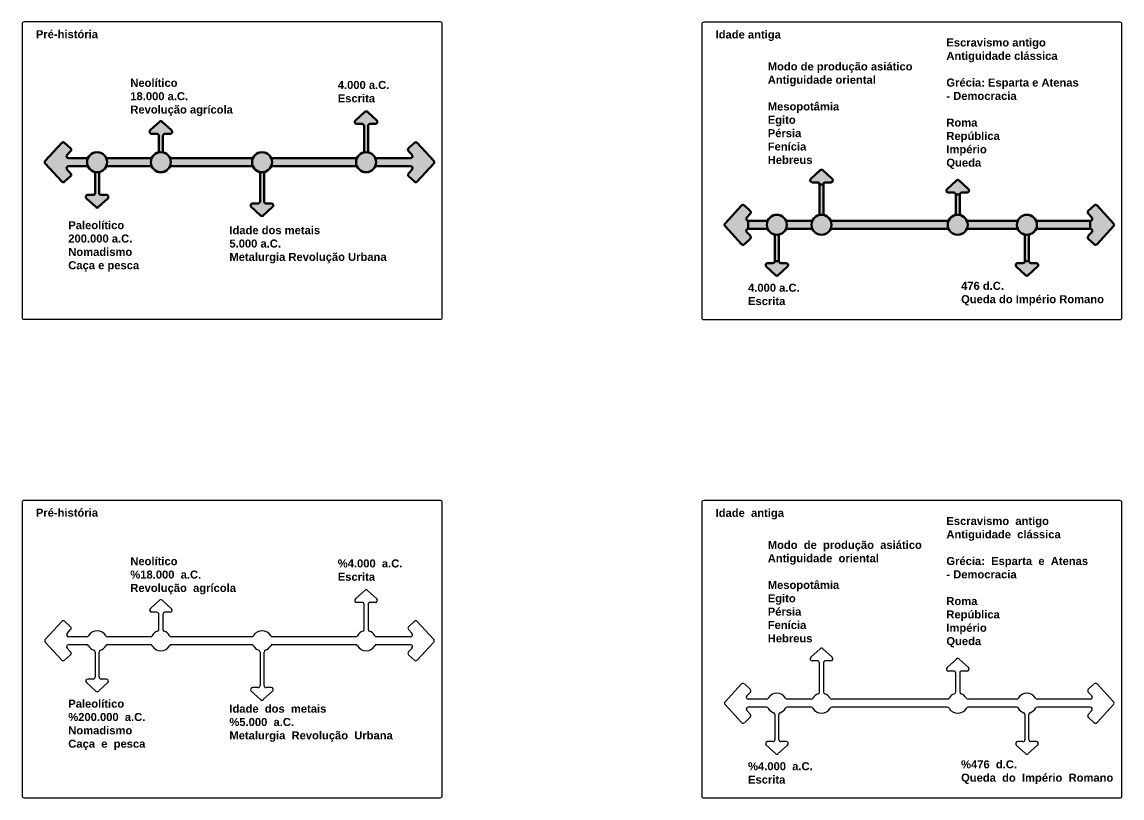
# Model space of a CAD drawing. Header units: millimetres. Extents: x 4903 to 8718, y 642 to 2401.
# Drawn here: x 5583 to 6682, y 1626 to 2401 of the extents above; entities that cross this region are included whole.
import ezdxf

# ---------------------------------------------------------------- set-up
doc = ezdxf.new("R2010")
doc.units = ezdxf.units.MM
doc.layers.add('linha espessa', color=7, linetype='Continuous', lineweight=100)
doc.styles.add('Annotative', font='arial.ttf')
doc.styles.get("Standard").update_dxf_attribs({"font": 'arial.ttf'})

msp = doc.modelspace()

# ---------------------------------------------------------------- hatches: boundary and pattern name
at = {"true_color": 0xdaa30b}
h = msp.add_hatch(color=42, dxfattribs=at)
h.dxf.hatch_style = 1
h.paths.add_polyline_path([(5927.9, 2311.7, 0.389325), (5925.2, 2311.7), (5915.8, 2303.1, 0.683789), (5917.2, 2299.7), (5922.5, 2299.7, -0.414214), (5924.5, 2297.7), (5928.5, 2297.7, -0.414214), (5930.5, 2299.7), (5935.8, 2299.7, 0.683789), (5937.2, 2303.1)])
h.paths.add_polyline_path([(5928.5, 2297.7), (5924.5, 2297.7), (5924.5, 2272.7, -0.317837), (5923.2, 2270.8, -0.171573), (5929.8, 2270.8, -0.317837), (5928.5, 2272.7)])
h.paths.add_polyline_path([(5833.1, 2216.7, 0.683789), (5831.8, 2220.2), (5826.5, 2220.2, -0.414214), (5824.5, 2222.2), (5820.5, 2222.2, -0.414214), (5818.5, 2220.2), (5813.1, 2220.2, 0.683789), (5811.8, 2216.7), (5821.1, 2208.2, 0.389325), (5823.8, 2208.2)])
h.paths.add_polyline_path([(5824.5, 2250.1, -0.317837), (5825.8, 2251.9, -0.171573), (5819.1, 2251.9, -0.317837), (5820.5, 2250.1), (5820.5, 2222.2), (5824.5, 2222.2)])
h.paths.add_polyline_path([(5722.8, 2301.8, 0.389325), (5720.1, 2301.8), (5710.8, 2293.3, 0.683789), (5712.1, 2289.8), (5717.4, 2289.8, -0.414214), (5719.4, 2287.8), (5723.4, 2287.8, -0.414214), (5725.4, 2289.8), (5730.7, 2289.8, 0.683789), (5732.1, 2293.3)])
h.paths.add_polyline_path([(5723.4, 2287.8), (5719.4, 2287.8), (5719.4, 2272.7, -0.317837), (5718.1, 2270.8, -0.171573), (5724.8, 2270.8, -0.317837), (5723.4, 2272.7)])
h.paths.add_polyline_path([(5659.7, 2250.1, -0.317837), (5661.1, 2251.9, -0.171573), (5654.4, 2251.9, -0.317837), (5655.7, 2250.1), (5655.7, 2230.7), (5659.7, 2230.7)])
h.paths.add_polyline_path([(5668.4, 2225.2, 0.683789), (5667, 2228.7), (5661.7, 2228.7, -0.414214), (5659.7, 2230.7), (5655.7, 2230.7, -0.414214), (5653.7, 2228.7), (5648.4, 2228.7, 0.683789), (5647.1, 2225.2), (5656.4, 2216.7, 0.389325), (5659.1, 2216.7)])
at = {"true_color": 0x093b8b}
h = msp.add_hatch(color=156, dxfattribs=at)
h.dxf.hatch_style = 1
h.paths.add_polyline_path([(5667.7, 2261.4, 1), (5647.7, 2261.4, 1)])
h.paths.add_polyline_path([(5711.4, 2261.4, 1), (5731.4, 2261.4, 1)])
h.paths.add_polyline_path([(5832.5, 2261.4, 1), (5812.5, 2261.4, 1)])
h.paths.add_polyline_path([(5936.5, 2261.4, 1), (5916.5, 2261.4, 1)])
at = {"true_color": 0xdaa30b}
h = msp.add_hatch(color=42, dxfattribs=at)
h.dxf.hatch_style = 1
h.paths.add_polyline_path([(6328.3, 2203.9, -0.267949), (6326.6, 2202.9), (6308.4, 2202.9), (6308.4, 2194.9), (6326.6, 2194.9, -0.267949), (6328.3, 2193.9, -0.131652), (6327, 2198.9, -0.131652)])
h.paths.add_polyline_path([(6373, 2203.9, -0.267949), (6371.3, 2202.9), (6347.4, 2202.9, -0.267949), (6345.6, 2203.9, -0.131652), (6347, 2198.9, -0.131652), (6345.6, 2193.9, -0.267949), (6347.4, 2194.9), (6371.3, 2194.9, -0.267949), (6373, 2193.9, -0.131652), (6371.6, 2198.9, -0.131652)])
h.paths.add_polyline_path([(6339, 2187.6, -0.317837), (6340.3, 2189.4, -0.171573), (6333.7, 2189.4, -0.317837), (6335, 2187.6), (6335, 2162.6), (6339, 2162.6)])
h.paths.add_polyline_path([(6383.6, 2239.3), (6379.6, 2239.3), (6379.6, 2210.2, -0.317837), (6378.3, 2208.3, -0.171573), (6385, 2208.3, -0.317837), (6383.6, 2210.2)])
h.paths.add_polyline_path([(6507.7, 2198.9, -0.131652), (6509.1, 2203.9, -0.267949), (6507.3, 2202.9), (6392, 2202.9, -0.267949), (6390.3, 2203.9, -0.131652), (6391.6, 2198.9, -0.131652), (6390.3, 2193.9, -0.267949), (6392, 2194.9), (6507.3, 2194.9, -0.267949), (6509.1, 2193.9, -0.131652)])
h.paths.add_polyline_path([(6519.7, 2229.1), (6515.7, 2229.1), (6515.7, 2210.2, -0.317837), (6514.4, 2208.3, -0.171573), (6521.1, 2208.3, -0.317837), (6519.7, 2210.2)])
h.paths.add_polyline_path([(6578.3, 2203.9, -0.267949), (6576.6, 2202.9), (6528.1, 2202.9, -0.267949), (6526.4, 2203.9, -0.131652), (6527.7, 2198.9, -0.131652), (6526.4, 2193.9, -0.267949), (6528.1, 2194.9), (6576.6, 2194.9, -0.267949), (6578.3, 2193.9, -0.131652), (6576.9, 2198.9, -0.131652)])
h.paths.add_polyline_path([(6650.2, 2202.9), (6597.3, 2202.9, -0.267949), (6595.6, 2203.9, -0.131652), (6596.9, 2198.9, -0.131652), (6595.6, 2193.9, -0.267949), (6597.3, 2194.9), (6650.2, 2194.9)])
h.paths.add_polyline_path([(6588.9, 2187.6, -0.317837), (6590.3, 2189.4, -0.171573), (6583.6, 2189.4, -0.317837), (6584.9, 2187.6), (6584.9, 2162.6), (6588.9, 2162.6)])
at = {"true_color": 0x093b8b}
h = msp.add_hatch(color=156, dxfattribs=at)
h.dxf.hatch_style = 1
h.paths.add_polyline_path([(6347, 2198.9, 1), (6327, 2198.9, 1)])
h.paths.add_polyline_path([(6371.6, 2198.9, 1), (6391.6, 2198.9, 1)])
h.paths.add_polyline_path([(6527.7, 2198.9, 1), (6507.7, 2198.9, 1)])
h.paths.add_polyline_path([(6576.9, 2198.9, 1), (6596.9, 2198.9, 1)])
at = {"layer": 'linha espessa', "true_color": 0x357e52}
h = msp.add_hatch(color=107, dxfattribs=at)
h.dxf.hatch_style = 1
h.paths.add_polyline_path([(5629.2, 2257.4), (5629.2, 2265.4, -0.65279), (5627.7, 2268.7), (5631.2, 2272.6, 0.414214), (5631.1, 2275.4), (5625.2, 2280.8, 0.414214), (5622.4, 2280.7), (5605.9, 2262.7, 0.389325), (5605.9, 2260), (5622.4, 2242.1, 0.414214), (5625.2, 2242), (5631.1, 2247.4, 0.414214), (5631.2, 2250.2), (5627.7, 2254, -0.65279)])
h.paths.add_polyline_path([(5977.7, 2280.7, 0.414214), (5974.9, 2280.8), (5969, 2275.4, 0.414214), (5968.9, 2272.6), (5972.4, 2268.7, -0.65279), (5970.9, 2265.4), (5970.9, 2257.4, -0.65279), (5972.4, 2254), (5968.9, 2250.2, 0.414214), (5969, 2247.4), (5974.9, 2242, 0.414214), (5977.7, 2242.1), (5994.2, 2260, 0.389325), (5994.2, 2262.7)])
h = msp.add_hatch(color=107, dxfattribs=at)
h.dxf.hatch_style = 1
h.paths.add_polyline_path([(5649.1, 2266.4, -0.267949), (5647.3, 2265.4), (5629.2, 2265.4), (5629.2, 2257.4), (5647.3, 2257.4, -0.267949), (5649.1, 2256.4, -0.131652), (5647.7, 2261.4, -0.131652)])
h.paths.add_polyline_path([(5711.4, 2261.4, -0.131652), (5712.8, 2266.4, -0.267949), (5711, 2265.4), (5668.1, 2265.4, -0.267949), (5666.4, 2266.4, -0.131652), (5667.7, 2261.4, -0.131652), (5666.4, 2256.4, -0.267949), (5668.1, 2257.4), (5711, 2257.4, -0.267949), (5712.8, 2256.4, -0.131652)])
h.paths.add_polyline_path([(5813.8, 2266.4, -0.267949), (5812.1, 2265.4), (5731.8, 2265.4, -0.267949), (5730.1, 2266.4, -0.131652), (5731.4, 2261.4, -0.131652), (5730.1, 2256.4, -0.267949), (5731.8, 2257.4), (5812.1, 2257.4, -0.267949), (5813.8, 2256.4, -0.131652), (5812.5, 2261.4, -0.131652)])
h.paths.add_polyline_path([(5916.5, 2261.4, -0.131652), (5917.8, 2266.4, -0.267949), (5916.1, 2265.4), (5832.9, 2265.4, -0.267949), (5831.1, 2266.4, -0.131652), (5832.5, 2261.4, -0.131652), (5831.1, 2256.4, -0.267949), (5832.9, 2257.4), (5916.1, 2257.4, -0.267949), (5917.8, 2256.4, -0.131652)])
h.paths.add_polyline_path([(5970.9, 2265.4), (5936.9, 2265.4, -0.267949), (5935.2, 2266.4, -0.131652), (5936.5, 2261.4, -0.131652), (5935.2, 2256.4, -0.267949), (5936.9, 2257.4), (5970.9, 2257.4)])
at = {"layer": 'linha espessa'}
h = msp.add_hatch(color=256, dxfattribs=at)
h.dxf.hatch_style = 1
h.paths.add_polyline_path([(6308.4, 2202.9, -0.65279), (6307, 2206.2), (6310.5, 2210, 0.414214), (6310.4, 2212.9), (6304.5, 2218.3, 0.414214), (6301.6, 2218.2), (6285.2, 2200.2, 0.389325), (6285.2, 2197.5), (6301.6, 2179.6, 0.414214), (6304.5, 2179.4), (6310.4, 2184.9, 0.414214), (6310.5, 2187.7), (6307, 2191.5, -0.65279), (6308.4, 2194.9)])
h.paths.add_polyline_path([(6347.7, 2157.1, 0.683789), (6346.3, 2160.6), (6341, 2160.6, -0.414214), (6339, 2162.6), (6335, 2162.6, -0.414214), (6333, 2160.6), (6327.7, 2160.6, 0.683789), (6326.3, 2157.1), (6335.6, 2148.5, 0.389325), (6338.3, 2148.5)])
h.paths.add_polyline_path([(6385.6, 2241.3), (6391, 2241.3, 0.683789), (6392.3, 2244.8), (6383, 2253.3, 0.389325), (6380.3, 2253.3), (6371, 2244.8, 0.683789), (6372.3, 2241.3), (6377.6, 2241.3, -0.414214), (6379.6, 2239.3), (6383.6, 2239.3, -0.414214)])
h.paths.add_polyline_path([(6519.1, 2243.1, 0.389325), (6516.4, 2243.1), (6507.1, 2234.6, 0.683789), (6508.4, 2231.1), (6513.7, 2231.1, -0.414214), (6515.7, 2229.1), (6519.7, 2229.1, -0.414214), (6521.7, 2231.1), (6527.1, 2231.1, 0.683789), (6528.4, 2234.6)])
h.paths.add_polyline_path([(6597.6, 2157.1, 0.683789), (6596.3, 2160.6), (6590.9, 2160.6, -0.414214), (6588.9, 2162.6), (6584.9, 2162.6, -0.414214), (6582.9, 2160.6), (6577.6, 2160.6, 0.683789), (6576.3, 2157.1), (6585.6, 2148.5, 0.389325), (6588.3, 2148.5)])
h.paths.add_polyline_path([(6673.4, 2197.5, 0.389325), (6673.4, 2200.2), (6657, 2218.2, 0.414214), (6654.1, 2218.3), (6648.2, 2212.9, 0.414214), (6648.1, 2210), (6651.6, 2206.2, -0.65279), (6650.2, 2202.9), (6650.2, 2194.9, -0.65279), (6651.6, 2191.5), (6648.1, 2187.7, 0.414214), (6648.2, 2184.9), (6654.1, 2179.4, 0.414214), (6657, 2179.6)])

# ---------------------------------------------------------------- linework, layer by layer
for p, q in [((5915.8, 1825.2), (5925.2, 1833.7)), ((5927.9, 1833.7), (5937.2, 1825.2)), ((5710.8, 1815.3), (5720.1, 1823.8)), ((5722.8, 1823.8), (5732.1, 1815.3)), ((5922.5, 1821.7), (5917.2, 1821.7)), ((5924.5, 1794.7), (5924.5, 1819.7)), ((5928.5, 1819.7), (5928.5, 1794.7)), ((5935.8, 1821.7), (5930.5, 1821.7)), ((5631.1, 1797.4), (5625.2, 1802.8)), ((5717.4, 1811.8), (5712.1, 1811.8)), ((5719.4, 1794.7), (5719.4, 1809.8)), ((5723.4, 1809.8), (5723.4, 1794.7)), ((5730.7, 1811.8), (5725.4, 1811.8)), ((5969, 1797.4), (5974.9, 1802.8)), ((5622.4, 1802.7), (5605.9, 1784.7)), ((5627.7, 1790.7), (5631.2, 1794.6)), ((5972.4, 1790.7), (5968.9, 1794.6)), ((5977.7, 1802.7), (5994.2, 1784.7)), ((5605.9, 1782), (5622.4, 1764.1)), ((5647.3, 1787.4), (5629.2, 1787.4)), ((5711, 1787.4), (5668.1, 1787.4)), ((5812.1, 1787.4), (5731.8, 1787.4)), ((5916.1, 1787.4), (5832.9, 1787.4)), ((5970.9, 1787.4), (5936.9, 1787.4)), ((5994.2, 1782), (5977.7, 1764.1)), ((5631.2, 1772.2), (5627.7, 1776)), ((5647.3, 1779.4), (5629.2, 1779.4)), ((5655.7, 1772.1), (5655.7, 1747.1)), ((5659.7, 1747.1), (5659.7, 1772.1)), ((5711, 1779.4), (5668.1, 1779.4)), ((5812.1, 1779.4), (5731.8, 1779.4)), ((5820.5, 1772.1), (5820.5, 1738.6)), ((5824.5, 1738.6), (5824.5, 1772.1)), ((5916.1, 1779.4), (5832.9, 1779.4)), ((5970.9, 1779.4), (5936.9, 1779.4)), ((5968.9, 1772.2), (5972.4, 1776)), ((6371, 1766.8), (6380.3, 1775.3)), ((6383, 1775.3), (6392.3, 1766.8)), ((5625.2, 1764), (5631.1, 1769.4)), ((5974.9, 1764), (5969, 1769.4)), ((6377.6, 1763.3), (6372.3, 1763.3)), ((6379.6, 1732.2), (6379.6, 1761.3)), ((6383.6, 1761.3), (6383.6, 1732.2)), ((6391, 1763.3), (6385.6, 1763.3)), ((6507.1, 1756.6), (6516.4, 1765.1)), ((6519.1, 1765.1), (6528.4, 1756.6)), ((6513.7, 1753.1), (6508.4, 1753.1)), ((6515.7, 1732.2), (6515.7, 1751.1)), ((6519.7, 1751.1), (6519.7, 1732.2)), ((6527.1, 1753.1), (6521.7, 1753.1)), ((5647.1, 1741.6), (5656.4, 1733.1)), ((5653.7, 1745.1), (5648.4, 1745.1)), ((5659.1, 1733.1), (5668.4, 1741.6)), ((5667, 1745.1), (5661.7, 1745.1)), ((6301.6, 1740.2), (6285.2, 1722.2)), ((6310.4, 1734.9), (6304.5, 1740.3)), ((6648.2, 1734.9), (6654.1, 1740.3)), ((6657, 1740.2), (6673.4, 1722.2)), ((5811.8, 1733.1), (5821.1, 1724.6)), ((5818.5, 1736.6), (5813.1, 1736.6)), ((5823.8, 1724.6), (5833.1, 1733.1)), ((5831.8, 1736.6), (5826.5, 1736.6)), ((6307, 1728.2), (6310.5, 1732.1)), ((6651.6, 1728.2), (6648.1, 1732.1)), ((6285.2, 1719.5), (6301.6, 1701.6)), ((6326.6, 1724.9), (6308.4, 1724.9)), ((6326.6, 1716.9), (6308.4, 1716.9)), ((6371.3, 1724.9), (6347.4, 1724.9)), ((6371.3, 1716.9), (6347.4, 1716.9)), ((6507.3, 1724.9), (6392, 1724.9)), ((6507.3, 1716.9), (6392, 1716.9)), ((6576.6, 1724.9), (6528.1, 1724.9)), ((6576.6, 1716.9), (6528.1, 1716.9)), ((6650.2, 1724.9), (6597.3, 1724.9)), ((6650.2, 1716.9), (6597.3, 1716.9)), ((6673.4, 1719.5), (6657, 1701.6)), ((6304.5, 1701.5), (6310.4, 1706.9)), ((6310.5, 1709.7), (6307, 1713.5)), ((6335, 1709.6), (6335, 1684.6)), ((6339, 1684.6), (6339, 1709.6)), ((6584.9, 1709.6), (6584.9, 1684.6)), ((6588.9, 1684.6), (6588.9, 1709.6)), ((6648.1, 1709.7), (6651.6, 1713.5)), ((6654.1, 1701.5), (6648.2, 1706.9)), ((6333, 1682.6), (6327.7, 1682.6)), ((6346.3, 1682.6), (6341, 1682.6)), ((6582.9, 1682.6), (6577.6, 1682.6)), ((6596.3, 1682.6), (6590.9, 1682.6)), ((6326.3, 1679.1), (6335.6, 1670.6)), ((6338.3, 1670.6), (6347.7, 1679.1)), ((6576.3, 1679.1), (6585.6, 1670.6)), ((6588.3, 1670.6), (6597.6, 1679.1))]:
    msp.add_line(p, q)
for points in [[(5582.7, 2399.5), (5582.7, 2106.5, 0.414214), (5584.7, 2104.5), (6000.7, 2104.5, 0.414214), (6002.7, 2106.5), (6002.7, 2399.5, 0.414214), (6000.7, 2401.5), (5584.7, 2401.5, 0.414214)], [(6261.9, 2399.2), (6261.9, 2106.2, 0.414214), (6263.9, 2104.2), (6679.9, 2104.2, 0.414214), (6681.9, 2106.2), (6681.9, 2399.2, 0.414214), (6679.9, 2401.2), (6263.9, 2401.2, 0.414214)], [(5582.7, 1921.5), (5582.7, 1628.5, 0.414214), (5584.7, 1626.5), (6000.7, 1626.5, 0.414214), (6002.7, 1628.5), (6002.7, 1921.5, 0.414214), (6000.7, 1923.5), (5584.7, 1923.5, 0.414214)], [(6261.9, 1921.3), (6261.9, 1628.3, 0.414214), (6263.9, 1626.3), (6679.9, 1626.3, 0.414214), (6681.9, 1628.3), (6681.9, 1921.3, 0.414214), (6679.9, 1923.3), (6263.9, 1923.3, 0.414214)]]:
    msp.add_lwpolyline(points, format="xyb", close=True)
for centre, radius, start, end in [((5917.2, 1823.7), 2, 132.5444, 270), ((5926.5, 1832.2), 2, 47.4556, 132.5444), ((5935.8, 1823.7), 2, 270, 47.4556), ((5712.1, 1813.8), 2, 132.5444, 270), ((5721.4, 1822.4), 2, 47.4556, 132.5444), ((5730.7, 1813.8), 2, 270, 47.4556), ((5922.5, 1819.7), 2, 0, 90), ((5930.5, 1819.7), 2, 90, 180), ((5623.9, 1801.3), 2, 47.4556, 137.4556), ((5717.4, 1809.8), 2, 0, 90), ((5725.4, 1809.8), 2, 90, 180), ((5976.2, 1801.3), 2, 42.5444, 132.5444), ((5629.8, 1795.9), 2, 317.4556, 47.4556), ((5657.7, 1783.4), 10, 30, 150), ((5721.4, 1783.4), 10, 109.4712, 150), ((5717.4, 1794.7), 2, 289.4712, 0), ((5725.4, 1794.7), 2, 180, 250.5288), ((5721.4, 1783.4), 10, 30, 70.5288), ((5822.5, 1783.4), 10, 30, 150), ((5926.5, 1783.4), 10, 109.4712, 150), ((5922.5, 1794.7), 2, 289.4712, 0), ((5930.5, 1794.7), 2, 180, 250.5288), ((5926.5, 1783.4), 10, 30, 70.5288), ((5970.3, 1795.9), 2, 132.5444, 222.5444), ((5607.4, 1783.4), 2, 137.4556, 222.5444), ((5629.2, 1789.4), 2, 137.4556, 270), ((5647.3, 1789.4), 2, 270, 330), ((5668.1, 1789.4), 2, 210, 270), ((5711, 1789.4), 2, 270, 330), ((5731.8, 1789.4), 2, 210, 270), ((5812.1, 1789.4), 2, 270, 330), ((5832.9, 1789.4), 2, 210, 270), ((5916.1, 1789.4), 2, 270, 330), ((5936.9, 1789.4), 2, 210, 270), ((5970.9, 1789.4), 2, 270, 42.5444), ((5992.7, 1783.4), 2, 317.4556, 42.5444), ((5629.2, 1777.4), 2, 90, 222.5444), ((5629.8, 1770.9), 2, 312.5444, 42.5444), ((5647.3, 1777.4), 2, 30, 90), ((5657.7, 1783.4), 10, 210, 250.5288), ((5653.7, 1772.1), 2, 0, 70.5288), ((5661.7, 1772.1), 2, 109.4712, 180), ((5657.7, 1783.4), 10, 289.4712, 330), ((5668.1, 1777.4), 2, 90, 150), ((5711, 1777.4), 2, 30, 90), ((5721.4, 1783.4), 10, 210, 330), ((5731.8, 1777.4), 2, 90, 150), ((5812.1, 1777.4), 2, 30, 90), ((5822.5, 1783.4), 10, 210, 250.5288), ((5818.5, 1772.1), 2, 0, 70.5288), ((5826.5, 1772.1), 2, 109.4712, 180), ((5822.5, 1783.4), 10, 289.4712, 330), ((5832.9, 1777.4), 2, 90, 150), ((5916.1, 1777.4), 2, 30, 90), ((5926.5, 1783.4), 10, 210, 330), ((5936.9, 1777.4), 2, 90, 150), ((5970.3, 1770.9), 2, 137.4556, 227.4556), ((5970.9, 1777.4), 2, 317.4556, 90), ((6381.6, 1773.9), 2, 47.4556, 132.5444), ((5623.9, 1765.4), 2, 222.5444, 312.5444), ((5976.2, 1765.4), 2, 227.4556, 317.4556), ((6372.3, 1765.3), 2, 132.5444, 270), ((6377.6, 1761.3), 2, 0, 90), ((6385.6, 1761.3), 2, 90, 180), ((6391, 1765.3), 2, 270, 47.4556), ((6517.7, 1763.7), 2, 47.4556, 132.5444), ((6508.4, 1755.1), 2, 132.5444, 270), ((6513.7, 1751.1), 2, 0, 90), ((6521.7, 1751.1), 2, 90, 180), ((6527.1, 1755.1), 2, 270, 47.4556), ((5648.4, 1743.1), 2, 90, 227.4556), ((5653.7, 1747.1), 2, 270, 0), ((5661.7, 1747.1), 2, 180, 270), ((5667, 1743.1), 2, 312.5444, 90), ((5818.5, 1738.6), 2, 270, 0), ((5826.5, 1738.6), 2, 180, 270), ((6303.1, 1738.8), 2, 47.4556, 137.4556), ((6655.5, 1738.8), 2, 42.5444, 132.5444), ((5657.7, 1734.5), 2, 227.4556, 312.5444), ((5813.1, 1734.6), 2, 90, 227.4556), ((5831.8, 1734.6), 2, 312.5444, 90), ((6308.4, 1726.9), 2, 137.4556, 270), ((6309, 1733.4), 2, 317.4556, 47.4556), ((6326.6, 1726.9), 2, 270, 330), ((6337, 1720.9), 10, 30, 150), ((6347.4, 1726.9), 2, 210, 270), ((6371.3, 1726.9), 2, 270, 330), ((6381.6, 1720.9), 10, 109.4712, 150), ((6377.6, 1732.2), 2, 289.4712, 0), ((6385.6, 1732.2), 2, 180, 250.5288), ((6381.6, 1720.9), 10, 30, 70.5288), ((6392, 1726.9), 2, 210, 270), ((6507.3, 1726.9), 2, 270, 330), ((6517.7, 1720.9), 10, 109.4712, 150), ((6513.7, 1732.2), 2, 289.4712, 0), ((6521.7, 1732.2), 2, 180, 250.5288), ((6517.7, 1720.9), 10, 30, 70.5288), ((6528.1, 1726.9), 2, 210, 270), ((6576.6, 1726.9), 2, 270, 330), ((6586.9, 1720.9), 10, 30, 150), ((6597.3, 1726.9), 2, 210, 270), ((6649.6, 1733.4), 2, 132.5444, 222.5444), ((6650.2, 1726.9), 2, 270, 42.5444), ((5822.5, 1726), 2, 227.4556, 312.5444), ((6286.7, 1720.9), 2, 137.4556, 222.5444), ((6308.4, 1714.9), 2, 90, 222.5444), ((6326.6, 1714.9), 2, 30, 90), ((6337, 1720.9), 10, 210, 250.5288), ((6337, 1720.9), 10, 289.4712, 330), ((6347.4, 1714.9), 2, 90, 150), ((6371.3, 1714.9), 2, 30, 90), ((6381.6, 1720.9), 10, 210, 330), ((6392, 1714.9), 2, 90, 150), ((6507.3, 1714.9), 2, 30, 90), ((6517.7, 1720.9), 10, 210, 330), ((6528.1, 1714.9), 2, 90, 150), ((6576.6, 1714.9), 2, 30, 90), ((6586.9, 1720.9), 10, 210, 250.5288), ((6586.9, 1720.9), 10, 289.4712, 330), ((6597.3, 1714.9), 2, 90, 150), ((6650.2, 1714.9), 2, 317.4556, 90), ((6672, 1720.9), 2, 317.4556, 42.5444), ((6309, 1708.3), 2, 312.5444, 42.5444), ((6333, 1709.6), 2, 0, 70.5288), ((6341, 1709.6), 2, 109.4712, 180), ((6582.9, 1709.6), 2, 0, 70.5288), ((6590.9, 1709.6), 2, 109.4712, 180), ((6649.6, 1708.3), 2, 137.4556, 227.4556), ((6303.1, 1702.9), 2, 222.5444, 312.5444), ((6655.5, 1702.9), 2, 227.4556, 317.4556), ((6327.7, 1680.6), 2, 90, 227.4556), ((6333, 1684.6), 2, 270, 0), ((6341, 1684.6), 2, 180, 270), ((6346.3, 1680.6), 2, 312.5444, 90), ((6577.6, 1680.6), 2, 90, 227.4556), ((6582.9, 1684.6), 2, 270, 0), ((6590.9, 1684.6), 2, 180, 270), ((6596.3, 1680.6), 2, 312.5444, 90), ((6337, 1672), 2, 227.4556, 312.5444), ((6586.9, 1672), 2, 227.4556, 312.5444)]:
    msp.add_arc(centre, radius, start, end)
for p, q in [((5915.8, 2303.1), (5925.2, 2311.7)), ((5927.9, 2311.7), (5937.2, 2303.1)), ((5710.8, 2293.3), (5720.1, 2301.8)), ((5722.8, 2301.8), (5732.1, 2293.3)), ((5922.5, 2299.7), (5917.2, 2299.7)), ((5924.5, 2272.7), (5924.5, 2297.7)), ((5928.5, 2297.7), (5928.5, 2272.7)), ((5935.8, 2299.7), (5930.5, 2299.7)), ((5717.4, 2289.8), (5712.1, 2289.8)), ((5719.4, 2272.7), (5719.4, 2287.8)), ((5723.4, 2287.8), (5723.4, 2272.7)), ((5730.7, 2289.8), (5725.4, 2289.8)), ((5622.4, 2280.7), (5605.9, 2262.7)), ((5631.1, 2275.4), (5625.2, 2280.8)), ((5969, 2275.4), (5974.9, 2280.8)), ((5977.7, 2280.7), (5994.2, 2262.7)), ((5627.7, 2268.7), (5631.2, 2272.6)), ((5647.3, 2265.4), (5629.2, 2265.4)), ((5711, 2265.4), (5668.1, 2265.4)), ((5812.1, 2265.4), (5731.8, 2265.4)), ((5916.1, 2265.4), (5832.9, 2265.4)), ((5970.9, 2265.4), (5936.9, 2265.4)), ((5972.4, 2268.7), (5968.9, 2272.6)), ((5605.9, 2260), (5622.4, 2242.1)), ((5631.2, 2250.2), (5627.7, 2254)), ((5647.3, 2257.4), (5629.2, 2257.4)), ((5711, 2257.4), (5668.1, 2257.4)), ((5812.1, 2257.4), (5731.8, 2257.4)), ((5916.1, 2257.4), (5832.9, 2257.4)), ((5970.9, 2257.4), (5936.9, 2257.4)), ((5968.9, 2250.2), (5972.4, 2254)), ((5994.2, 2260), (5977.7, 2242.1)), ((5625.2, 2242), (5631.1, 2247.4)), ((5655.7, 2250.1), (5655.7, 2230.7)), ((5659.7, 2230.7), (5659.7, 2250.1)), ((5820.5, 2250.1), (5820.5, 2222.2)), ((5824.5, 2222.2), (5824.5, 2250.1)), ((5974.9, 2242), (5969, 2247.4)), ((6371, 2244.8), (6380.3, 2253.3)), ((6383, 2253.3), (6392.3, 2244.8)), ((6507.1, 2234.6), (6516.4, 2243.1)), ((6519.1, 2243.1), (6528.4, 2234.6)), ((6377.6, 2241.3), (6372.3, 2241.3)), ((6379.6, 2210.2), (6379.6, 2239.3)), ((6379.6, 2239.3), (6383.6, 2239.3)), ((6383.6, 2239.3), (6383.6, 2210.2)), ((6391, 2241.3), (6385.6, 2241.3)), ((5647.1, 2225.2), (5656.4, 2216.7)), ((5653.7, 2228.7), (5648.4, 2228.7)), ((5659.1, 2216.7), (5668.4, 2225.2)), ((5667, 2228.7), (5661.7, 2228.7)), ((6513.7, 2231.1), (6508.4, 2231.1)), ((6515.7, 2210.2), (6515.7, 2229.1)), ((6515.7, 2229.1), (6519.7, 2229.1)), ((6519.7, 2229.1), (6519.7, 2210.2)), ((6527.1, 2231.1), (6521.7, 2231.1)), ((5811.8, 2216.7), (5821.1, 2208.2)), ((5818.5, 2220.2), (5813.1, 2220.2)), ((5823.8, 2208.2), (5833.1, 2216.7)), ((5831.8, 2220.2), (5826.5, 2220.2)), ((6301.6, 2218.2), (6285.2, 2200.2)), ((6310.4, 2212.9), (6304.5, 2218.3)), ((6307, 2206.2), (6310.5, 2210)), ((6651.6, 2206.2), (6648.1, 2210)), ((6648.2, 2212.9), (6654.1, 2218.3)), ((6657, 2218.2), (6673.4, 2200.2)), ((6326.6, 2202.9), (6308.4, 2202.9)), ((6308.4, 2202.9), (6308.4, 2194.9)), ((6371.3, 2202.9), (6347.4, 2202.9)), ((6507.3, 2202.9), (6392, 2202.9)), ((6576.6, 2202.9), (6528.1, 2202.9)), ((6650.2, 2202.9), (6597.3, 2202.9)), ((6650.2, 2202.9), (6650.2, 2194.9)), ((6285.2, 2197.5), (6301.6, 2179.6)), ((6310.5, 2187.7), (6307, 2191.5)), ((6326.6, 2194.9), (6308.4, 2194.9)), ((6335, 2187.6), (6335, 2162.6)), ((6339, 2162.6), (6339, 2187.6)), ((6371.3, 2194.9), (6347.4, 2194.9)), ((6507.3, 2194.9), (6392, 2194.9)), ((6576.6, 2194.9), (6528.1, 2194.9)), ((6584.9, 2187.6), (6584.9, 2162.6)), ((6588.9, 2162.6), (6588.9, 2187.6)), ((6650.2, 2194.9), (6597.3, 2194.9)), ((6648.1, 2187.7), (6651.6, 2191.5)), ((6673.4, 2197.5), (6657, 2179.6)), ((6304.5, 2179.4), (6310.4, 2184.9)), ((6654.1, 2179.4), (6648.2, 2184.9)), ((6326.3, 2157.1), (6335.6, 2148.5)), ((6333, 2160.6), (6327.7, 2160.6)), ((6335, 2162.6), (6339, 2162.6)), ((6338.3, 2148.5), (6347.7, 2157.1)), ((6346.3, 2160.6), (6341, 2160.6)), ((6576.3, 2157.1), (6585.6, 2148.5)), ((6582.9, 2160.6), (6577.6, 2160.6)), ((6584.9, 2162.6), (6588.9, 2162.6)), ((6588.3, 2148.5), (6597.6, 2157.1)), ((6596.3, 2160.6), (6590.9, 2160.6))]:
    msp.add_line(p, q, dxfattribs=at)
for centre in [(5657.7, 2261.4), (5721.4, 2261.4), (5822.5, 2261.4), (5926.5, 2261.4), (6337, 2198.9), (6381.6, 2198.9), (6517.7, 2198.9), (6586.9, 2198.9)]:
    msp.add_circle(centre, 10, dxfattribs=at)
for centre, radius, start, end in [((5926.5, 2310.2), 2, 47.4556, 132.5444), ((5721.4, 2300.4), 2, 47.4556, 132.5444), ((5917.2, 2301.7), 2, 132.5444, 270), ((5922.5, 2297.7), 2, 0, 90), ((5930.5, 2297.7), 2, 90, 180), ((5935.8, 2301.7), 2, 270, 47.4556), ((5712.1, 2291.8), 2, 132.5444, 270), ((5717.4, 2287.8), 2, 0, 90), ((5725.4, 2287.8), 2, 90, 180), ((5730.7, 2291.8), 2, 270, 47.4556), ((5623.9, 2279.3), 2, 47.4556, 137.4556), ((5976.2, 2279.3), 2, 42.5444, 132.5444), ((5629.2, 2267.4), 2, 137.4556, 270), ((5629.8, 2273.9), 2, 317.4556, 47.4556), ((5647.3, 2267.4), 2, 270, 330), ((5657.7, 2261.4), 10, 30, 150), ((5668.1, 2267.4), 2, 210, 270), ((5711, 2267.4), 2, 270, 330), ((5721.4, 2261.4), 10, 109.4712, 150), ((5717.4, 2272.7), 2, 289.4712, 0), ((5725.4, 2272.7), 2, 180, 250.5288), ((5721.4, 2261.4), 10, 30, 70.5288), ((5731.8, 2267.4), 2, 210, 270), ((5812.1, 2267.4), 2, 270, 330), ((5822.5, 2261.4), 10, 30, 150), ((5832.9, 2267.4), 2, 210, 270), ((5916.1, 2267.4), 2, 270, 330), ((5926.5, 2261.4), 10, 109.4712, 150), ((5922.5, 2272.7), 2, 289.4712, 0), ((5930.5, 2272.7), 2, 180, 250.5288), ((5926.5, 2261.4), 10, 30, 70.5288), ((5936.9, 2267.4), 2, 210, 270), ((5970.3, 2273.9), 2, 132.5444, 222.5444), ((5970.9, 2267.4), 2, 270, 42.5444), ((5607.4, 2261.4), 2, 137.4556, 222.5444), ((5629.2, 2255.4), 2, 90, 222.5444), ((5647.3, 2255.4), 2, 30, 90), ((5657.7, 2261.4), 10, 210, 250.5288), ((5657.7, 2261.4), 10, 289.4712, 330), ((5668.1, 2255.4), 2, 90, 150), ((5711, 2255.4), 2, 30, 90), ((5721.4, 2261.4), 10, 210, 330), ((5731.8, 2255.4), 2, 90, 150), ((5812.1, 2255.4), 2, 30, 90), ((5822.5, 2261.4), 10, 210, 250.5288), ((5822.5, 2261.4), 10, 289.4712, 330), ((5832.9, 2255.4), 2, 90, 150), ((5916.1, 2255.4), 2, 30, 90), ((5926.5, 2261.4), 10, 210, 330), ((5936.9, 2255.4), 2, 90, 150), ((5970.9, 2255.4), 2, 317.4556, 90), ((5992.7, 2261.4), 2, 317.4556, 42.5444), ((6381.6, 2251.9), 2, 47.4556, 132.5444), ((5629.8, 2248.8), 2, 312.5444, 42.5444), ((5653.7, 2250.1), 2, 0, 70.5288), ((5661.7, 2250.1), 2, 109.4712, 180), ((5818.5, 2250.1), 2, 0, 70.5288), ((5826.5, 2250.1), 2, 109.4712, 180), ((5970.3, 2248.8), 2, 137.4556, 227.4556), ((6372.3, 2243.3), 2, 132.5444, 270), ((6391, 2243.3), 2, 270, 47.4556), ((6517.7, 2241.7), 2, 47.4556, 132.5444), ((5623.9, 2243.4), 2, 222.5444, 312.5444), ((5976.2, 2243.4), 2, 227.4556, 317.4556), ((6377.6, 2239.3), 2, 0, 90), ((6385.6, 2239.3), 2, 90, 180), ((6508.4, 2233.1), 2, 132.5444, 270), ((6527.1, 2233.1), 2, 270, 47.4556), ((5648.4, 2226.7), 2, 90, 227.4556), ((5653.7, 2230.7), 2, 270, 0), ((5661.7, 2230.7), 2, 180, 270), ((5667, 2226.7), 2, 312.5444, 90), ((5818.5, 2222.2), 2, 270, 0), ((5826.5, 2222.2), 2, 180, 270), ((6513.7, 2229.1), 2, 0, 90), ((6521.7, 2229.1), 2, 90, 180), ((5657.7, 2218.1), 2, 227.4556, 312.5444), ((5813.1, 2218.2), 2, 90, 227.4556), ((5831.8, 2218.2), 2, 312.5444, 90), ((6303.1, 2216.8), 2, 47.4556, 137.4556), ((6309, 2211.4), 2, 317.4556, 47.4556), ((6377.6, 2210.2), 2, 289.4712, 0), ((6385.6, 2210.2), 2, 180, 250.5288), ((6513.7, 2210.2), 2, 289.4712, 0), ((6521.7, 2210.2), 2, 180, 250.5288), ((6649.6, 2211.4), 2, 132.5444, 222.5444), ((6655.5, 2216.8), 2, 42.5444, 132.5444), ((5822.5, 2209.7), 2, 227.4556, 312.5444), ((6286.7, 2198.9), 2, 137.4556, 222.5444), ((6308.4, 2204.9), 2, 137.4556, 270), ((6326.6, 2204.9), 2, 270, 330), ((6337, 2198.9), 10, 30, 150), ((6347.4, 2204.9), 2, 210, 270), ((6371.3, 2204.9), 2, 270, 330), ((6381.6, 2198.9), 10, 109.4712, 150), ((6381.6, 2198.9), 10, 30, 70.5288), ((6392, 2204.9), 2, 210, 270), ((6507.3, 2204.9), 2, 270, 330), ((6517.7, 2198.9), 10, 109.4712, 150), ((6517.7, 2198.9), 10, 30, 70.5288), ((6528.1, 2204.9), 2, 210, 270), ((6576.6, 2204.9), 2, 270, 330), ((6586.9, 2198.9), 10, 30, 150), ((6597.3, 2204.9), 2, 210, 270), ((6650.2, 2204.9), 2, 270, 42.5444), ((6672, 2198.9), 2, 317.4556, 42.5444), ((6308.4, 2192.9), 2, 90, 222.5444), ((6309, 2186.3), 2, 312.5444, 42.5444), ((6326.6, 2192.9), 2, 30, 90), ((6337, 2198.9), 10, 210, 250.5288), ((6333, 2187.6), 2, 0, 70.5288), ((6341, 2187.6), 2, 109.4712, 180), ((6337, 2198.9), 10, 289.4712, 330), ((6347.4, 2192.9), 2, 90, 150), ((6371.3, 2192.9), 2, 30, 90), ((6381.6, 2198.9), 10, 210, 330), ((6392, 2192.9), 2, 90, 150), ((6507.3, 2192.9), 2, 30, 90), ((6517.7, 2198.9), 10, 210, 330), ((6528.1, 2192.9), 2, 90, 150), ((6576.6, 2192.9), 2, 30, 90), ((6586.9, 2198.9), 10, 210, 250.5288), ((6582.9, 2187.6), 2, 0, 70.5288), ((6590.9, 2187.6), 2, 109.4712, 180), ((6586.9, 2198.9), 10, 289.4712, 330), ((6597.3, 2192.9), 2, 90, 150), ((6649.6, 2186.3), 2, 137.4556, 227.4556), ((6650.2, 2192.9), 2, 317.4556, 90), ((6303.1, 2180.9), 2, 222.5444, 312.5444), ((6655.5, 2180.9), 2, 227.4556, 317.4556), ((6327.7, 2158.6), 2, 90, 227.4556), ((6333, 2162.6), 2, 270, 0), ((6341, 2162.6), 2, 180, 270), ((6346.3, 2158.6), 2, 312.5444, 90), ((6577.6, 2158.6), 2, 90, 227.4556), ((6582.9, 2162.6), 2, 270, 0), ((6590.9, 2162.6), 2, 180, 270), ((6596.3, 2158.6), 2, 312.5444, 90), ((6337, 2150), 2, 227.4556, 312.5444), ((6586.9, 2150), 2, 227.4556, 312.5444)]:
    msp.add_arc(centre, radius, start, end, dxfattribs=at)

# ---------------------------------------------------------------- texts
at = {"char_height": 8, "attachment_point": 1}
for s, insert in [('{\\fArial|b1|i0|c0|p34;Pré-história}', (5596.5, 2393.3)), ('{\\fArial|b1|i0|c0|p34;Idade antiga}', (6275.8, 2393)), ('{\\fArial|b1|i0|c0|p34;Pré-história}', (5596.5, 1915.3)), ('{\\fArial|b1|i0|c0|p34;Idade  antiga}', (6275.8, 1915.1))]:
    msp.add_mtext_dynamic_manual_height_columns(s, width=428.691, gutter_width=12.5, heights=[0], dxfattribs=dict(at, insert=insert))
at = {"char_height": 8, "attachment_point": 1, "style": 'Annotative'}
for s, width, heights, insert in [('{\\fArial|b1|i0|c0|p34;Escravismo antigo\\PAntiguidade clássica\\P\\PGrécia: Esparta e Atenas\\P- Democracia\\P\\PRoma\\PRepública\\PImpério\\PQueda }', 222.241, [0], (6506.4, 2385)), ('{\\fArial|b1|i0|c0|p34;Modo de produção asiático\\PAntiguidade oriental\\P\\PMesopotâmia\\PEgito\\PPérsia\\PFenícia\\PHebreus}', 266.501, [0], (6327.9, 2361.1)), ('{\\fArial|b1|i0|c0|p34;Neolítico^J18.000 a.C.\\PRevolução agrícola}', 151.561, [37.4], (5690.9, 2344.7)), ('{\\fArial|b1|i0|c0|p34;4.000 a.C. \\PEscrita}', 150.467, [0], (5898.2, 2342.6)), ('{\\fArial|b1|i0|c0|p34;Paleolítico^J200.000 a.C.\\PNomadismo^JCaça e pesca}', 150.467, [0], (5628.9, 2202.5)), ('{\\fArial|b1|i0|c0|p34;Idade dos metais^J5.000 a.C.\\PMetalurgia Revolução Urbana}', 222.241, [0], (5789.9, 2197.5)), ('{\\fArial|b1|i0|c0|p34;4.000 a.C.\\PEscrita}', 150.467, [0], (6308.2, 2140)), ('{\\fArial|b1|i0|c0|p34;476 d.C.\\PQueda do Império Romano}', 200.931, [0], (6521.1, 2141.9)), ('{\\fArial|b1|i0|c0|p34;Escravismo  antigo\\PAntiguidade  clássica\\P\\PGrécia:  Esparta  e  Atenas\\P- Democracia\\P\\PRoma\\PRepública\\PImpério\\PQueda }', 222.241, [0], (6506.4, 1907)), ('{\\fArial|b1|i0|c0|p34;Modo  de  produção  asiático\\PAntiguidade  oriental\\P\\PMesopotâmia\\PEgito\\PPérsia\\PFenícia\\PHebreus}', 266.501, [0], (6327.9, 1883.1)), ('{\\fArial|b1|i0|c0|p34;Neolítico^J%18.000  a.C.\\PRevolução  agrícola}', 150.467, [0], (5690.9, 1866.8)), ('{\\fArial|b1|i0|c0|p34;%4.000  a.C. \\PEscrita}', 150.467, [0], (5898.2, 1864.6)), ('{\\fArial|b1|i0|c0|p34;Paleolítico^J%200.000  a.C.\\PNomadismo^JCaça  e  pesca}', 150.467, [0], (5628.9, 1724.5)), ('{\\fArial|b1|i0|c0|p34;Idade  dos  metais^J%5.000  a.C.\\PMetalurgia  Revolução  Urbana}', 222.241, [0], (5789.9, 1719.5)), ('{\\fArial|b1|i0|c0|p34;%4.000  a.C.\\PEscrita}', 150.467, [0], (6308.2, 1662)), ('{\\fArial|b1|i0|c0|p34;%476  d.C.\\PQueda  do  Império  Romano}', 200.931, [0], (6521.1, 1663.9))]:
    msp.add_mtext_dynamic_manual_height_columns(s, width=width, gutter_width=125, heights=heights, dxfattribs=dict(at, insert=insert))

doc.saveas('drawing.dxf')
